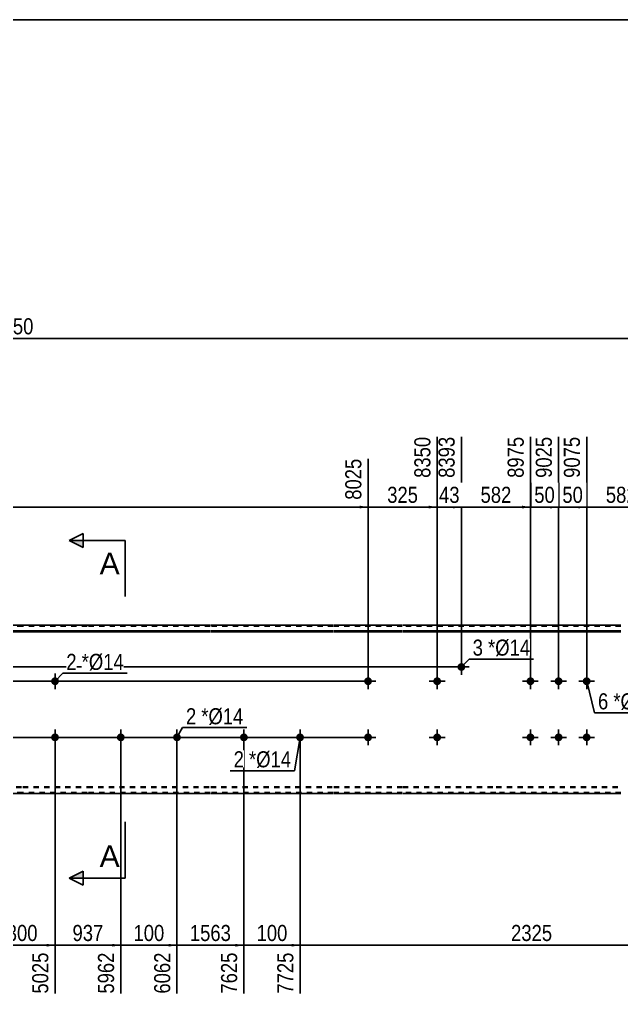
# Model space of a CAD drawing. Header units: millimetres. Extents: x -71 to 331, y -154 to 123.
# Drawn here: x 136.5 to 243.5, y -53 to 122.8 of the extents above; entities that cross this region are included whole.
import ezdxf

# ---------------------------------------------------------------- set-up
doc = ezdxf.new("R2010")
doc.units = ezdxf.units.MM
doc.linetypes.add('DXK_LINE_DOT1', pattern=[1.8814, 0.9407, -0.9407])
doc.styles.add('Arial', font='ARIAL.TTF', dxfattribs={"height": 0.2})
doc.styles.add('Arial Narrow', font='ARIALN.TTF', dxfattribs={"height": 0.2})

# ---------------------------------------------------------------- blocks, each defined once
blk = doc.blocks.new('Unknown-629084433-2157')
at = {"color": 5, "linetype": 'Continuous'}
blk.add_line((331.25, 122.75), (-68.75, 122.75), dxfattribs=at)
blk = doc.blocks.new('Part-629084433-1218 - 1203')
at = {"color": 2, "linetype": 'Continuous'}
for p, q in [((136.99, 15), (115.19, 15)), ((148.49, 15), (137.09, 15)), ((170.39, 15), (148.59, 15)), ((192.29, 15), (170.49, 15)), ((204.58, 15), (192.39, 15)), ((221.19, 15), (204.68, 15)), ((243.48, 15), (221.29, 15)), ((115.19, 13.94), (136.99, 13.94)), ((115.19, 13.81), (136.99, 13.81)), ((137.09, 13.94), (148.49, 13.94)), ((137.09, 13.81), (148.49, 13.81)), ((148.59, 13.94), (170.39, 13.94)), ((148.59, 13.81), (170.39, 13.81)), ((170.49, 13.94), (192.29, 13.94)), ((170.49, 13.81), (192.29, 13.81)), ((192.39, 13.94), (204.58, 13.94)), ((192.39, 13.81), (204.58, 13.81)), ((204.68, 13.94), (221.19, 13.94)), ((204.68, 13.81), (221.19, 13.81)), ((221.29, 13.94), (243.48, 13.94)), ((221.29, 13.81), (243.48, 13.81)), ((136.99, -15), (115.19, -15)), ((148.49, -15), (137.09, -15)), ((170.39, -15), (148.59, -15)), ((192.29, -15), (170.49, -15)), ((204.58, -15), (192.39, -15)), ((221.19, -15), (204.68, -15)), ((243.48, -15), (221.29, -15))]:
    blk.add_line(p, q, dxfattribs=at)
at = {"color": 7, "linetype": 'DXK_LINE_DOT1'}
for p, q in [((136.99, 14.82), (115.19, 14.82)), ((148.49, 14.82), (137.09, 14.82)), ((170.39, 14.82), (148.59, 14.82)), ((192.29, 14.82), (170.49, 14.82)), ((204.58, 14.82), (192.39, 14.82)), ((221.19, 14.82), (204.68, 14.82)), ((243.48, 14.82), (221.29, 14.82)), ((115.19, -13.81), (136.99, -13.81)), ((115.19, -13.94), (136.99, -13.94)), ((137.09, -13.81), (148.49, -13.81)), ((137.09, -13.94), (148.49, -13.94)), ((148.59, -13.81), (170.39, -13.81)), ((148.59, -13.94), (170.39, -13.94)), ((170.49, -13.81), (192.29, -13.81)), ((170.49, -13.94), (192.29, -13.94)), ((192.39, -13.81), (204.58, -13.81)), ((192.39, -13.94), (204.58, -13.94)), ((204.68, -13.81), (221.19, -13.81)), ((204.68, -13.94), (221.19, -13.94)), ((221.29, -13.81), (243.48, -13.81)), ((221.29, -13.94), (243.48, -13.94)), ((136.99, -14.82), (115.19, -14.82)), ((148.49, -14.82), (137.09, -14.82)), ((170.39, -14.82), (148.59, -14.82)), ((192.29, -14.82), (170.49, -14.82)), ((204.58, -14.82), (192.39, -14.82)), ((221.19, -14.82), (204.68, -14.82)), ((243.48, -14.82), (221.29, -14.82))]:
    blk.add_line(p, q, dxfattribs=at)
blk = doc.blocks.new('Bolt-629084433-1222 - 1203')
at = {"linetype": 'Continuous'}
blk.add_hatch(color=3, dxfattribs=at).paths.add_polyline_path([(214.39, 7.53, -1), (215.79, 7.53, -1)])
at = {"color": 3, "linetype": 'Continuous'}
for p, q in [((215.09, 6.13), (215.09, 8.93)), ((213.69, 7.53), (216.49, 7.53))]:
    blk.add_line(p, q, dxfattribs=at)
blk = doc.blocks.new('Bolt-629084433-1224 - 1203')
at = {"linetype": 'Continuous'}
blk.add_hatch(color=3, dxfattribs=at).paths.add_polyline_path([(211.48, -5, -1), (210.08, -5, -1)])
at = {"color": 3, "linetype": 'Continuous'}
for p, q in [((212.18, -5), (209.38, -5)), ((210.78, -3.6), (210.78, -6.4))]:
    blk.add_line(p, q, dxfattribs=at)
blk = doc.blocks.new('Bolt-629084433-1225 - 1203')
at = {"linetype": 'Continuous'}
for points in [[(226.68, 5, -1), (228.08, 5, -1)], [(231.68, 5, -1), (233.08, 5, -1)], [(236.68, 5, -1), (238.08, 5, -1)], [(226.68, -5, -1), (228.08, -5, -1)], [(231.68, -5, -1), (233.08, -5, -1)], [(236.68, -5, -1), (238.08, -5, -1)]]:
    blk.add_hatch(color=3, dxfattribs=at).paths.add_polyline_path(points)
at = {"color": 3, "linetype": 'Continuous'}
for p, q in [((227.38, 3.6), (227.38, 6.4)), ((232.38, 3.6), (232.38, 6.4)), ((237.38, 3.6), (237.38, 6.4)), ((225.98, 5), (228.78, 5)), ((230.98, 5), (233.78, 5)), ((235.98, 5), (238.78, 5)), ((225.98, -5), (228.78, -5)), ((227.38, -6.4), (227.38, -3.6)), ((230.98, -5), (233.78, -5)), ((232.38, -6.4), (232.38, -3.6)), ((235.98, -5), (238.78, -5)), ((237.38, -6.4), (237.38, -3.6))]:
    blk.add_line(p, q, dxfattribs=at)
blk = doc.blocks.new('Bolt-629084433-1226 - 1203')
at = {"linetype": 'Continuous'}
for points in [[(143.49, 5, -1), (142.09, 5, -1)], [(143.49, -5, -1), (142.09, -5, -1)]]:
    blk.add_hatch(color=3, dxfattribs=at).paths.add_polyline_path(points)
at = {"color": 3, "linetype": 'Continuous'}
for p, q in [((142.79, 6.4), (142.79, 3.6)), ((144.19, 5), (141.39, 5)), ((144.19, -5), (141.39, -5)), ((142.79, -3.6), (142.79, -6.4))]:
    blk.add_line(p, q, dxfattribs=at)
blk = doc.blocks.new('Bolt-629084433-1227 - 1203')
at = {"linetype": 'Continuous'}
blk.add_hatch(color=3, dxfattribs=at).paths.add_polyline_path([(210.08, 5, -1), (211.48, 5, -1)])
at = {"color": 3, "linetype": 'Continuous'}
for p, q in [((210.78, 3.6), (210.78, 6.4)), ((209.38, 5), (212.18, 5))]:
    blk.add_line(p, q, dxfattribs=at)
blk = doc.blocks.new('Bolt-629084433-1228 - 1203')
at = {"linetype": 'Continuous'}
for points in [[(176.39, -4.3, -1), (176.39, -5.7, -1)], [(186.39, -4.3, -1), (186.39, -5.7, -1)]]:
    blk.add_hatch(color=3, dxfattribs=at).paths.add_polyline_path(points)
at = {"color": 3, "linetype": 'Continuous'}
for p, q in [((174.99, -5), (177.79, -5)), ((176.39, -6.4), (176.39, -3.6)), ((184.99, -5), (187.79, -5)), ((186.39, -6.4), (186.39, -3.6))]:
    blk.add_line(p, q, dxfattribs=at)
blk = doc.blocks.new('Bolt-629084433-1229 - 1203')
at = {"linetype": 'Continuous'}
for points in [[(154.49, -4.3, -1), (154.49, -5.7, -1)], [(164.49, -4.3, -1), (164.49, -5.7, -1)]]:
    blk.add_hatch(color=3, dxfattribs=at).paths.add_polyline_path(points)
at = {"color": 3, "linetype": 'Continuous'}
for p, q in [((153.09, -5), (155.89, -5)), ((154.49, -6.4), (154.49, -3.6)), ((163.09, -5), (165.89, -5)), ((164.49, -6.4), (164.49, -3.6))]:
    blk.add_line(p, q, dxfattribs=at)
blk = doc.blocks.new('Bolt-629084433-1234 - 1203')
at = {"linetype": 'Continuous'}
for points in [[(197.79, 5, -1), (199.19, 5, -1)], [(265.58, 5, -1), (266.98, 5, -1)]]:
    blk.add_hatch(color=3, dxfattribs=at).paths.add_polyline_path(points)
at = {"color": 3, "linetype": 'Continuous'}
for p, q in [((198.49, 3.6), (198.49, 6.4)), ((266.28, 3.6), (266.28, 6.4)), ((199.89, 5), (197.09, 5)), ((267.68, 5), (264.88, 5))]:
    blk.add_line(p, q, dxfattribs=at)
blk = doc.blocks.new('Bolt-629084433-1235 - 1203')
at = {"linetype": 'Continuous'}
for points in [[(197.79, -5, -1), (199.19, -5, -1)], [(265.58, -5, -1), (266.98, -5, -1)]]:
    blk.add_hatch(color=3, dxfattribs=at).paths.add_polyline_path(points)
at = {"color": 3, "linetype": 'Continuous'}
for p, q in [((199.89, -5), (197.09, -5)), ((198.49, -6.4), (198.49, -3.6)), ((267.68, -5), (264.88, -5)), ((266.28, -6.4), (266.28, -3.6))]:
    blk.add_line(p, q, dxfattribs=at)
blk = doc.blocks.new('StraightDimension-629084433-1289 - 1203')
at = {"linetype": 'Continuous'}
blk.add_hatch(color=7, dxfattribs=at).paths.add_polyline_path([(267.28, -41.75), (268.78, -42), (267.28, -42.25)])
at = {"color": 7, "linetype": 'Continuous'}
for p, q in [((186.39, -6), (186.39, -50.61)), ((268.78, -16), (268.78, -52.44)), ((186.39, -42), (268.78, -42))]:
    blk.add_line(p, q, dxfattribs=at)
at = {"color": 0}
blk.add_wipeout([(231.84, -41.85), (231.84, -37.65), (223.33, -37.65), (223.33, -41.85)], dxfattribs=at)
at = {"color": 0, "linetype": 'Continuous'}
blk.add_wipeout([(268.18, -42.7), (263.98, -42.7), (263.98, -53.04), (268.18, -53.04)], dxfattribs=at)
at = {"color": 3, "style": 'Arial Narrow'}
blk.add_text('2325', height=2.863, dxfattribs=at).set_placement((223.93, -41.25))
at = {"color": 3, "linetype": 'Continuous', "style": 'Arial Narrow'}
blk.add_text('10050', height=2.863, rotation=90.0002, dxfattribs=at).set_placement((267.58, -52.44))
blk = doc.blocks.new('StraightDimension-629084433-1293 - 1203')
at = {"linetype": 'Continuous'}
blk.add_hatch(color=7, dxfattribs=at).paths.add_polyline_path([(152.99, -41.75), (154.49, -42), (152.99, -42.25)])
at = {"color": 7, "linetype": 'Continuous'}
for p, q in [((142.79, -6), (142.79, -50.61)), ((154.49, -6), (154.49, -50.61)), ((142.79, -42), (154.49, -42))]:
    blk.add_line(p, q, dxfattribs=at)
at = {"color": 0}
blk.add_wipeout([(151.98, -41.85), (151.98, -37.65), (145.3, -37.65), (145.3, -41.85)], dxfattribs=at)
at = {"color": 3, "style": 'Arial Narrow'}
blk.add_text('937', height=2.863, dxfattribs=at).set_placement((145.9, -41.25))
at = {"color": 0, "linetype": 'Continuous'}
blk.add_wipeout([(153.89, -42.7), (149.69, -42.7), (149.69, -51.21), (153.89, -51.21)], dxfattribs=at)
at = {"color": 3, "linetype": 'Continuous', "style": 'Arial Narrow'}
blk.add_text('5962', height=2.863, rotation=90.0002, dxfattribs=at).set_placement((153.29, -50.61))
blk = doc.blocks.new('StraightDimension-629084433-1292 - 1203')
at = {"linetype": 'Continuous'}
blk.add_hatch(color=7, dxfattribs=at).paths.add_polyline_path([(162.99, -41.75), (164.49, -42), (162.99, -42.25)])
at = {"color": 7, "linetype": 'Continuous'}
for p, q in [((154.49, -6), (154.49, -50.61)), ((164.49, -6), (164.49, -50.61)), ((154.49, -42), (164.49, -42))]:
    blk.add_line(p, q, dxfattribs=at)
at = {"color": 0}
blk.add_wipeout([(162.83, -41.85), (162.83, -37.65), (156.15, -37.65), (156.15, -41.85)], dxfattribs=at)
at = {"color": 3, "style": 'Arial Narrow'}
blk.add_text('100', height=2.863, dxfattribs=at).set_placement((156.75, -41.25))
at = {"color": 0, "linetype": 'Continuous'}
blk.add_wipeout([(163.89, -42.7), (159.69, -42.7), (159.69, -51.21), (163.89, -51.21)], dxfattribs=at)
at = {"color": 3, "linetype": 'Continuous', "style": 'Arial Narrow'}
blk.add_text('6062', height=2.863, rotation=90.0002, dxfattribs=at).set_placement((163.29, -50.61))
blk = doc.blocks.new('StraightDimension-629084433-1291 - 1203')
at = {"linetype": 'Continuous'}
blk.add_hatch(color=7, dxfattribs=at).paths.add_polyline_path([(174.89, -41.75), (176.39, -42), (174.89, -42.25)])
at = {"color": 7, "linetype": 'Continuous'}
for p, q in [((164.49, -6), (164.49, -50.61)), ((176.39, -6), (176.39, -50.61)), ((164.49, -42), (176.39, -42))]:
    blk.add_line(p, q, dxfattribs=at)
at = {"color": 0}
blk.add_wipeout([(174.7, -41.85), (174.7, -37.65), (166.18, -37.65), (166.18, -41.85)], dxfattribs=at)
at = {"color": 3, "style": 'Arial Narrow'}
blk.add_text('1563', height=2.863, dxfattribs=at).set_placement((166.78, -41.25))
at = {"color": 0, "linetype": 'Continuous'}
blk.add_wipeout([(175.79, -42.7), (171.59, -42.7), (171.59, -51.21), (175.79, -51.21)], dxfattribs=at)
at = {"color": 3, "linetype": 'Continuous', "style": 'Arial Narrow'}
blk.add_text('7625', height=2.863, rotation=90.0002, dxfattribs=at).set_placement((175.19, -50.61))
blk = doc.blocks.new('StraightDimension-629084433-1290 - 1203')
at = {"linetype": 'Continuous'}
blk.add_hatch(color=7, dxfattribs=at).paths.add_polyline_path([(184.89, -41.75), (186.39, -42), (184.89, -42.25)])
at = {"color": 7, "linetype": 'Continuous'}
for p, q in [((176.39, -6), (176.39, -50.61)), ((186.39, -6), (186.39, -50.61)), ((176.39, -42), (186.39, -42))]:
    blk.add_line(p, q, dxfattribs=at)
at = {"color": 0}
blk.add_wipeout([(184.73, -41.85), (184.73, -37.65), (178.05, -37.65), (178.05, -41.85)], dxfattribs=at)
at = {"color": 3, "style": 'Arial Narrow'}
blk.add_text('100', height=2.863, dxfattribs=at).set_placement((178.65, -41.25))
at = {"color": 0, "linetype": 'Continuous'}
blk.add_wipeout([(185.79, -42.7), (181.59, -42.7), (181.59, -51.21), (185.79, -51.21)], dxfattribs=at)
at = {"color": 3, "linetype": 'Continuous', "style": 'Arial Narrow'}
blk.add_text('7725', height=2.863, rotation=90.0002, dxfattribs=at).set_placement((185.19, -50.61))
blk = doc.blocks.new('StraightDimension-629084433-1294 - 1203')
at = {"linetype": 'Continuous'}
blk.add_hatch(color=7, dxfattribs=at).paths.add_polyline_path([(141.29, -41.75), (142.79, -42), (141.29, -42.25)])
at = {"color": 7, "linetype": 'Continuous'}
for p, q in [((131.09, -6), (131.09, -50.61)), ((142.79, -6), (142.79, -50.61)), ((131.09, -42), (142.79, -42))]:
    blk.add_line(p, q, dxfattribs=at)
at = {"color": 0}
blk.add_wipeout([(140.28, -41.85), (140.28, -37.65), (133.6, -37.65), (133.6, -41.85)], dxfattribs=at)
at = {"color": 3, "style": 'Arial Narrow'}
blk.add_text('300', height=2.863, dxfattribs=at).set_placement((134.2, -41.25))
at = {"color": 0, "linetype": 'Continuous'}
blk.add_wipeout([(142.19, -42.7), (137.99, -42.7), (137.99, -51.21), (142.19, -51.21)], dxfattribs=at)
at = {"color": 3, "linetype": 'Continuous', "style": 'Arial Narrow'}
blk.add_text('5025', height=2.863, rotation=90.0002, dxfattribs=at).set_placement((141.59, -50.61))
blk = doc.blocks.new('StraightDimension-629084433-1379 - 1203')
at = {"linetype": 'Continuous'}
blk.add_hatch(color=7, dxfattribs=at).paths.add_polyline_path([(248.18, 36.25), (249.68, 36), (248.18, 35.75)])
at = {"color": 7, "linetype": 'Continuous'}
for p, q in [((237.38, 6), (237.38, 48.51)), ((249.68, 8.53), (249.68, 48.51)), ((237.38, 36), (249.68, 36))]:
    blk.add_line(p, q, dxfattribs=at)
at = {"color": 0}
blk.add_wipeout([(246.87, 36.15), (246.87, 40.35), (240.19, 40.35), (240.19, 36.15)], dxfattribs=at)
at = {"color": 3, "style": 'Arial Narrow'}
blk.add_text('582', height=2.863, dxfattribs=at).set_placement((240.79, 36.75))
at = {"color": 0, "linetype": 'Continuous'}
blk.add_wipeout([(249.08, 49.11), (244.88, 49.11), (244.88, 40.6), (249.08, 40.6)], dxfattribs=at)
at = {"color": 3, "linetype": 'Continuous', "style": 'Arial Narrow'}
blk.add_text('9657', height=2.863, rotation=90.0002, dxfattribs=at).set_placement((248.48, 41.2))
blk = doc.blocks.new('StraightDimension-629084433-1380 - 1203')
at = {"linetype": 'Continuous'}
blk.add_hatch(color=7, dxfattribs=at).paths.add_polyline_path([(235.88, 36.25), (237.38, 36), (235.88, 35.75)])
at = {"color": 7, "linetype": 'Continuous'}
for p, q in [((232.38, 6), (232.38, 48.51)), ((237.38, 6), (237.38, 48.51)), ((232.38, 36), (237.38, 36))]:
    blk.add_line(p, q, dxfattribs=at)
at = {"color": 0}
blk.add_wipeout([(237.31, 36.15), (237.31, 40.35), (232.46, 40.35), (232.46, 36.15)], dxfattribs=at)
at = {"color": 3, "style": 'Arial Narrow'}
blk.add_text('50', height=2.863, dxfattribs=at).set_placement((233.06, 36.75))
at = {"color": 0, "linetype": 'Continuous'}
blk.add_wipeout([(236.78, 49.11), (232.58, 49.11), (232.58, 40.6), (236.78, 40.6)], dxfattribs=at)
at = {"color": 3, "linetype": 'Continuous', "style": 'Arial Narrow'}
blk.add_text('9075', height=2.863, rotation=90.0002, dxfattribs=at).set_placement((236.18, 41.2))
blk = doc.blocks.new('StraightDimension-629084433-1381 - 1203')
at = {"linetype": 'Continuous'}
blk.add_hatch(color=7, dxfattribs=at).paths.add_polyline_path([(230.88, 36.25), (232.38, 36), (230.88, 35.75)])
at = {"color": 7, "linetype": 'Continuous'}
for p, q in [((227.38, 6), (227.38, 48.51)), ((232.38, 6), (232.38, 48.51)), ((227.38, 36), (232.38, 36))]:
    blk.add_line(p, q, dxfattribs=at)
at = {"color": 0}
blk.add_wipeout([(232.31, 36.15), (232.31, 40.35), (227.46, 40.35), (227.46, 36.15)], dxfattribs=at)
at = {"color": 3, "style": 'Arial Narrow'}
blk.add_text('50', height=2.863, dxfattribs=at).set_placement((228.06, 36.75))
at = {"color": 0, "linetype": 'Continuous'}
blk.add_wipeout([(231.78, 49.11), (227.58, 49.11), (227.58, 40.6), (231.78, 40.6)], dxfattribs=at)
at = {"color": 3, "linetype": 'Continuous', "style": 'Arial Narrow'}
blk.add_text('9025', height=2.863, rotation=90.0002, dxfattribs=at).set_placement((231.18, 41.2))
blk = doc.blocks.new('StraightDimension-629084433-1382 - 1203')
at = {"linetype": 'Continuous'}
blk.add_hatch(color=7, dxfattribs=at).paths.add_polyline_path([(225.88, 36.25), (227.38, 36), (225.88, 35.75)])
at = {"color": 7, "linetype": 'Continuous'}
for p, q in [((215.09, 8.53), (215.09, 48.51)), ((227.38, 6), (227.38, 48.51)), ((215.09, 36), (227.38, 36))]:
    blk.add_line(p, q, dxfattribs=at)
at = {"color": 0}
blk.add_wipeout([(224.58, 36.15), (224.58, 40.35), (217.9, 40.35), (217.9, 36.15)], dxfattribs=at)
at = {"color": 3, "style": 'Arial Narrow'}
blk.add_text('582', height=2.863, dxfattribs=at).set_placement((218.5, 36.75))
at = {"color": 0, "linetype": 'Continuous'}
blk.add_wipeout([(226.78, 49.11), (222.58, 49.11), (222.58, 40.6), (226.78, 40.6)], dxfattribs=at)
at = {"color": 3, "linetype": 'Continuous', "style": 'Arial Narrow'}
blk.add_text('8975', height=2.863, rotation=90.0002, dxfattribs=at).set_placement((226.18, 41.2))
blk = doc.blocks.new('StraightDimension-629084433-1383 - 1203')
at = {"linetype": 'Continuous'}
blk.add_hatch(color=7, dxfattribs=at).paths.add_polyline_path([(213.59, 36.25), (215.09, 36), (213.59, 35.75)])
at = {"color": 7, "linetype": 'Continuous'}
for p, q in [((210.78, 6), (210.78, 48.51)), ((215.09, 8.53), (215.09, 48.51)), ((210.78, 36), (215.09, 36))]:
    blk.add_line(p, q, dxfattribs=at)
at = {"color": 0}
blk.add_wipeout([(215.36, 36.15), (215.36, 40.35), (210.51, 40.35), (210.51, 36.15)], dxfattribs=at)
at = {"color": 3, "style": 'Arial Narrow'}
blk.add_text('43', height=2.863, dxfattribs=at).set_placement((211.11, 36.75))
at = {"color": 0, "linetype": 'Continuous'}
blk.add_wipeout([(214.49, 49.11), (210.29, 49.11), (210.29, 40.6), (214.49, 40.6)], dxfattribs=at)
at = {"color": 3, "linetype": 'Continuous', "style": 'Arial Narrow'}
blk.add_text('8393', height=2.863, rotation=90.0002, dxfattribs=at).set_placement((213.89, 41.2))
blk = doc.blocks.new('StraightDimension-629084433-1384 - 1203')
at = {"linetype": 'Continuous'}
blk.add_hatch(color=7, dxfattribs=at).paths.add_polyline_path([(209.28, 36.25), (210.78, 36), (209.28, 35.75)])
at = {"color": 7, "linetype": 'Continuous'}
for p, q in [((210.78, 6), (210.78, 48.51)), ((198.49, 6), (198.49, 44.61)), ((198.49, 36), (210.78, 36))]:
    blk.add_line(p, q, dxfattribs=at)
at = {"color": 0}
blk.add_wipeout([(207.98, 36.15), (207.98, 40.35), (201.29, 40.35), (201.29, 36.15)], dxfattribs=at)
at = {"color": 3, "style": 'Arial Narrow'}
blk.add_text('325', height=2.863, dxfattribs=at).set_placement((201.89, 36.75))
at = {"color": 0, "linetype": 'Continuous'}
blk.add_wipeout([(210.18, 49.11), (205.98, 49.11), (205.98, 40.6), (210.18, 40.6)], dxfattribs=at)
at = {"color": 3, "linetype": 'Continuous', "style": 'Arial Narrow'}
blk.add_text('8350', height=2.863, rotation=90.0002, dxfattribs=at).set_placement((209.58, 41.2))
blk = doc.blocks.new('StraightDimension-629084433-1385 - 1203')
at = {"linetype": 'Continuous'}
blk.add_hatch(color=7, dxfattribs=at).paths.add_polyline_path([(196.99, 36.25), (198.49, 36), (196.99, 35.75)])
at = {"color": 7, "linetype": 'Continuous'}
for p, q in [((198.49, 6), (198.49, 44.61)), ((0, 36), (198.49, 36))]:
    blk.add_line(p, q, dxfattribs=at)
at = {"color": 0, "linetype": 'Continuous'}
blk.add_wipeout([(197.89, 45.21), (193.69, 45.21), (193.69, 36.7), (197.89, 36.7)], dxfattribs=at)
at = {"color": 3, "linetype": 'Continuous', "style": 'Arial Narrow'}
blk.add_text('8025', height=2.863, rotation=90.0002, dxfattribs=at).set_placement((197.29, 37.3))
blk = doc.blocks.new('StraightDimension-629084433-1424 - 1203')
at = {"color": 7, "linetype": 'Continuous'}
blk.add_line((214.09, 7.53), (-14.25, 7.53), dxfattribs=at)
blk = doc.blocks.new('StraightDimension-629084433-1425 - 1203')
at = {"color": 7, "linetype": 'Continuous'}
for p, q in [((214.09, 7.53), (-14.25, 7.53)), ((197.49, 5), (-14.25, 5))]:
    blk.add_line(p, q, dxfattribs=at)
blk = doc.blocks.new('StraightDimension-629084433-1426 - 1203')
at = {"color": 7, "linetype": 'Continuous'}
for p, q in [((197.49, 5), (-14.25, 5)), ((197.49, -5), (-14.25, -5))]:
    blk.add_line(p, q, dxfattribs=at)
blk = doc.blocks.new('StraightDimension-629084433-1427 - 1203')
at = {"color": 7, "linetype": 'Continuous'}
blk.add_line((197.49, -5), (-14.25, -5), dxfattribs=at)
blk = doc.blocks.new('StraightDimension-629084433-1462 - 1203')
at = {"color": 7, "linetype": 'Continuous'}
blk.add_line((0, 66), (268.78, 66), dxfattribs=at)
at = {"color": 0}
blk.add_wipeout([(139.56, 66.15), (139.56, 70.35), (129.22, 70.35), (129.22, 66.15)], dxfattribs=at)
at = {"color": 3, "style": 'Arial Narrow'}
blk.add_text('10050', height=2.863, dxfattribs=at).set_placement((129.82, 66.75))
blk = doc.blocks.new('MarkSet-629084433-1484 - 1203')
at = {"color": 0}
for points in [[(218.93, 9.55), (218.93, 12.55), (217.1, 12.55), (217.1, 9.55)], [(221.11, 9.55), (221.11, 12.55), (219.83, 12.55), (219.83, 9.55)]]:
    blk.add_wipeout(points, dxfattribs=at)
for points in [[(218.93, 9.55), (218.93, 12.55), (217.1, 12.55), (217.1, 9.55)], [(221.11, 9.55), (221.11, 12.55), (219.83, 12.55), (219.83, 9.55)]]:
    blk.add_wipeout(points, dxfattribs=at)
at = {"color": 7, "linetype": 'Continuous'}
blk.add_line((215.09, 7.53), (216.5, 8.95), dxfattribs=at)
at = {"color": 3, "style": 'Arial Narrow'}
blk.add_text('3', height=2.86, dxfattribs=at).set_placement((217.1, 9.55))
at = {"color": 0}
blk.add_wipeout([(227.32, 9.55), (227.32, 12.55), (221.11, 12.55), (221.11, 9.55)], dxfattribs=at)
blk.add_wipeout([(227.32, 9.55), (227.32, 12.55), (221.11, 12.55), (221.11, 9.55)], dxfattribs=at)
at = {"color": 7, "linetype": 'Continuous'}
blk.add_line((216.5, 8.95), (227.92, 8.95), dxfattribs=at)
at = {"color": 3, "style": 'Arial Narrow'}
for s, height, p in [('*', 2.86, (219.83, 9.55)), ('Ø14', 2.863, (221.11, 9.55))]:
    blk.add_text(s, height=height, dxfattribs=at).set_placement(p)
blk = doc.blocks.new('SectionMark-629084433-1287 - 1203')
at = {"linetype": 'Continuous'}
for points in [[(147.79, 30.05), (147.79, 28.8), (145.29, 30.05)], [(147.79, -28.8), (147.79, -30.05), (145.29, -30.05)]]:
    blk.add_hatch(color=30, dxfattribs=at).paths.add_polyline_path(points)
at = {"color": 30, "linetype": 'Continuous'}
for p, q in [((145.29, 30.05), (147.79, 31.3)), ((155.29, 30.05), (145.29, 30.05)), ((145.29, 30.05), (147.79, 28.8)), ((147.79, 28.8), (147.79, 31.3)), ((155.29, 30.05), (155.29, 20.05)), ((155.29, -30.05), (155.29, -20.05)), ((145.29, -30.05), (147.79, -28.8)), ((147.79, -28.8), (147.79, -31.3)), ((155.29, -30.05), (145.29, -30.05)), ((147.79, -31.3), (145.29, -30.05))]:
    blk.add_line(p, q, dxfattribs=at)
at = {"color": 0, "linetype": 'Continuous'}
for points in [[(154.29, 24.05), (154.29, 28.05), (150.73, 28.05), (150.73, 24.05)], [(154.29, -28.05), (154.29, -24.05), (150.73, -24.05), (150.73, -28.05)]]:
    blk.add_wipeout(points, dxfattribs=at)
at = {"color": 96, "linetype": 'Continuous', "style": 'Arial'}
for p in [(150.73, 24.05), (150.73, -28.05)]:
    blk.add_text('A', height=3.82, dxfattribs=at).set_placement(p)
blk = doc.blocks.new('Mark-629084433-1507 - 1203')
at = {"color": 0}
for points in [[(241.23, -0.01), (241.23, 2.99), (239.4, 2.99), (239.4, -0.01)], [(243.4, -0.01), (243.4, 2.99), (242.13, 2.99), (242.13, -0.01)]]:
    blk.add_wipeout(points, dxfattribs=at)
for points in [[(241.23, -0.01), (241.23, 2.99), (239.4, 2.99), (239.4, -0.01)], [(243.4, -0.01), (243.4, 2.99), (242.13, 2.99), (242.13, -0.01)]]:
    blk.add_wipeout(points, dxfattribs=at)
at = {"color": 7, "linetype": 'Continuous'}
blk.add_line((237.38, 5), (238.8, -0.61), dxfattribs=at)
at = {"color": 3, "style": 'Arial Narrow'}
blk.add_text('6', height=2.86, dxfattribs=at).set_placement((239.4, -0.01))
at = {"color": 0}
blk.add_wipeout([(249.62, -0.01), (249.62, 2.99), (243.4, 2.99), (243.4, -0.01)], dxfattribs=at)
blk.add_wipeout([(249.62, -0.01), (249.62, 2.99), (243.4, 2.99), (243.4, -0.01)], dxfattribs=at)
at = {"color": 7, "linetype": 'Continuous'}
blk.add_line((238.8, -0.61), (250.22, -0.61), dxfattribs=at)
at = {"color": 3, "style": 'Arial Narrow'}
for s, height, p in [('*', 2.86, (242.13, -0.01)), ('Ø14', 2.863, (243.4, -0.01))]:
    blk.add_text(s, height=height, dxfattribs=at).set_placement(p)
blk = doc.blocks.new('Mark-629084433-1508 - 1203')
at = {"color": 0}
for points in [[(146.63, 7.01), (146.63, 10.01), (144.8, 10.01), (144.8, 7.01)], [(148.81, 7.01), (148.81, 10.01), (147.53, 10.01), (147.53, 7.01)]]:
    blk.add_wipeout(points, dxfattribs=at)
for points in [[(146.63, 7.01), (146.63, 10.01), (144.8, 10.01), (144.8, 7.01)], [(148.81, 7.01), (148.81, 10.01), (147.53, 10.01), (147.53, 7.01)]]:
    blk.add_wipeout(points, dxfattribs=at)
at = {"color": 7, "linetype": 'Continuous'}
blk.add_line((142.79, 5), (144.2, 6.41), dxfattribs=at)
at = {"color": 3, "style": 'Arial Narrow'}
blk.add_text('2', height=2.86, dxfattribs=at).set_placement((144.8, 7.01))
at = {"color": 0}
blk.add_wipeout([(155.02, 7.01), (155.02, 10.01), (148.81, 10.01), (148.81, 7.01)], dxfattribs=at)
blk.add_wipeout([(155.02, 7.01), (155.02, 10.01), (148.81, 10.01), (148.81, 7.01)], dxfattribs=at)
at = {"color": 7, "linetype": 'Continuous'}
blk.add_line((144.2, 6.41), (155.62, 6.41), dxfattribs=at)
at = {"color": 3, "style": 'Arial Narrow'}
for s, height, p in [('*', 2.86, (147.53, 7.01)), ('Ø14', 2.863, (148.81, 7.01))]:
    blk.add_text(s, height=height, dxfattribs=at).set_placement(p)
blk = doc.blocks.new('Mark-629084433-1509 - 1203')
at = {"color": 0}
for points in [[(176.4, -10.33), (176.4, -7.33), (174.57, -7.33), (174.57, -10.33)], [(178.58, -10.33), (178.58, -7.33), (177.3, -7.33), (177.3, -10.33)]]:
    blk.add_wipeout(points, dxfattribs=at)
for points in [[(176.4, -10.33), (176.4, -7.33), (174.57, -7.33), (174.57, -10.33)], [(178.58, -10.33), (178.58, -7.33), (177.3, -7.33), (177.3, -10.33)]]:
    blk.add_wipeout(points, dxfattribs=at)
at = {"color": 3, "style": 'Arial Narrow'}
blk.add_text('2', height=2.86, dxfattribs=at).set_placement((174.57, -10.33))
at = {"color": 0}
blk.add_wipeout([(184.79, -10.33), (184.79, -7.33), (178.58, -7.33), (178.58, -10.33)], dxfattribs=at)
blk.add_wipeout([(184.79, -10.33), (184.79, -7.33), (178.58, -7.33), (178.58, -10.33)], dxfattribs=at)
at = {"color": 7, "linetype": 'Continuous'}
for p in [(186.39, -5), (173.97, -10.93)]:
    blk.add_line(p, (185.39, -10.93), dxfattribs=at)
at = {"color": 3, "style": 'Arial Narrow'}
for s, height, p in [('*', 2.86, (177.3, -10.33)), ('Ø14', 2.863, (178.58, -10.33))]:
    blk.add_text(s, height=height, dxfattribs=at).set_placement(p)
blk = doc.blocks.new('Mark-629084433-1510 - 1203')
at = {"color": 0}
for points in [[(167.92, -2.67), (167.92, 0.33), (166.09, 0.33), (166.09, -2.67)], [(170.09, -2.67), (170.09, 0.33), (168.82, 0.33), (168.82, -2.67)]]:
    blk.add_wipeout(points, dxfattribs=at)
for points in [[(167.92, -2.67), (167.92, 0.33), (166.09, 0.33), (166.09, -2.67)], [(170.09, -2.67), (170.09, 0.33), (168.82, 0.33), (168.82, -2.67)]]:
    blk.add_wipeout(points, dxfattribs=at)
at = {"color": 7, "linetype": 'Continuous'}
blk.add_line((164.49, -5), (165.49, -3.27), dxfattribs=at)
at = {"color": 3, "style": 'Arial Narrow'}
blk.add_text('2', height=2.86, dxfattribs=at).set_placement((166.09, -2.67))
at = {"color": 0}
blk.add_wipeout([(176.31, -2.67), (176.31, 0.33), (170.09, 0.33), (170.09, -2.67)], dxfattribs=at)
blk.add_wipeout([(176.31, -2.67), (176.31, 0.33), (170.09, 0.33), (170.09, -2.67)], dxfattribs=at)
at = {"color": 7, "linetype": 'Continuous'}
blk.add_line((165.49, -3.27), (176.91, -3.27), dxfattribs=at)
at = {"color": 3, "style": 'Arial Narrow'}
for s, height, p in [('*', 2.86, (168.82, -2.67)), ('Ø14', 2.863, (170.09, -2.67))]:
    blk.add_text(s, height=height, dxfattribs=at).set_placement(p)

msp = doc.modelspace()

# ---------------------------------------------------------------- block references
for name in ['Unknown-629084433-2157', 'Part-629084433-1218 - 1203', 'Bolt-629084433-1222 - 1203', 'Bolt-629084433-1226 - 1203', 'Bolt-629084433-1234 - 1203', 'Bolt-629084433-1227 - 1203', 'Bolt-629084433-1225 - 1203', 'Bolt-629084433-1229 - 1203', 'Bolt-629084433-1228 - 1203', 'Bolt-629084433-1235 - 1203', 'Bolt-629084433-1224 - 1203']:
    msp.add_blockref(name, (0, 0))

# ---------------------------------------------------------------- next in the draw order: block references
for name in ['StraightDimension-629084433-1379 - 1203', 'Mark-629084433-1507 - 1203', 'StraightDimension-629084433-1293 - 1203', 'StraightDimension-629084433-1289 - 1203']:
    msp.add_blockref(name, (0, 0))

# ---------------------------------------------------------------- next in the draw order: block references
for name in ['StraightDimension-629084433-1380 - 1203', 'StraightDimension-629084433-1294 - 1203', 'StraightDimension-629084433-1292 - 1203']:
    msp.add_blockref(name, (0, 0))

# ---------------------------------------------------------------- next in the draw order: block references
for name in ['StraightDimension-629084433-1381 - 1203', 'StraightDimension-629084433-1291 - 1203']:
    msp.add_blockref(name, (0, 0))

# ---------------------------------------------------------------- next in the draw order: block references
for name in ['StraightDimension-629084433-1382 - 1203', 'StraightDimension-629084433-1290 - 1203']:
    msp.add_blockref(name, (0, 0))

# ---------------------------------------------------------------- next in the draw order: block references
msp.add_blockref('StraightDimension-629084433-1383 - 1203', (0, 0))

# ---------------------------------------------------------------- next in the draw order: block references
for name in ['StraightDimension-629084433-1384 - 1203', 'MarkSet-629084433-1484 - 1203']:
    msp.add_blockref(name, (0, 0))

# ---------------------------------------------------------------- next in the draw order: block references
msp.add_blockref('StraightDimension-629084433-1385 - 1203', (0, 0))

# ---------------------------------------------------------------- next in the draw order: block references
for name in ['StraightDimension-629084433-1462 - 1203', 'StraightDimension-629084433-1424 - 1203']:
    msp.add_blockref(name, (0, 0))

# ---------------------------------------------------------------- next in the draw order: block references
msp.add_blockref('StraightDimension-629084433-1425 - 1203', (0, 0))

# ---------------------------------------------------------------- next in the draw order: block references
msp.add_blockref('StraightDimension-629084433-1426 - 1203', (0, 0))

# ---------------------------------------------------------------- next in the draw order: block references
msp.add_blockref('StraightDimension-629084433-1427 - 1203', (0, 0))

# ---------------------------------------------------------------- next in the draw order: block references
for name in ['SectionMark-629084433-1287 - 1203', 'Mark-629084433-1509 - 1203']:
    msp.add_blockref(name, (0, 0))

# ---------------------------------------------------------------- next in the draw order: block references
for name in ['Mark-629084433-1508 - 1203', 'Mark-629084433-1510 - 1203']:
    msp.add_blockref(name, (0, 0))

doc.saveas('drawing.dxf')
